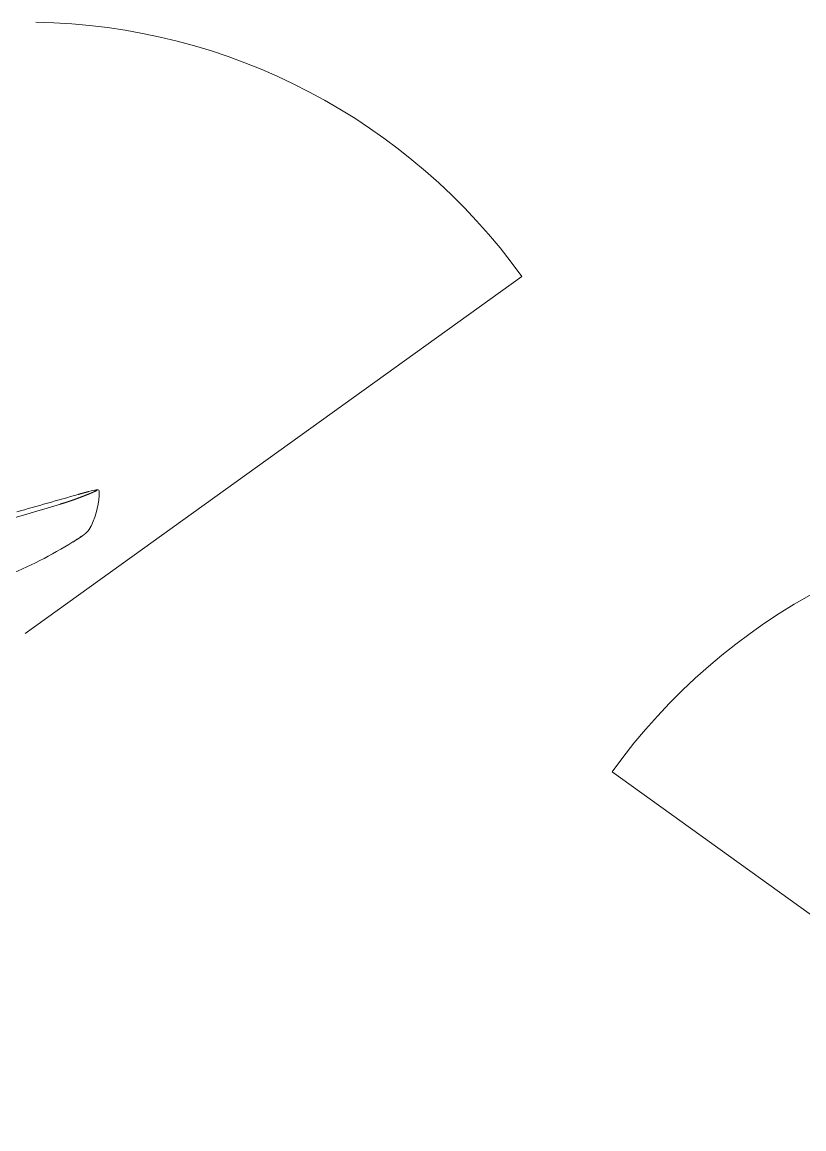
# Model space of a CAD drawing. Extents: x -1417 to 34975, y -245 to 8298.
# Drawn here: x 3942 to 4082.3, y 540.7 to 739.5 of the extents above; entities that cross this region are included whole.
import ezdxf

# ---------------------------------------------------------------- set-up
doc = ezdxf.new("R2010")
doc.units = 0
doc.layers.get('0').update_dxf_attribs({"color": 9, "lineweight": 9})
doc.layers.add('04', color=9, linetype='Continuous', lineweight=9)

# ---------------------------------------------------------------- blocks, each defined once
blk = doc.blocks.new('p-crafter extra uzun')
blk.add_line((92.18, -106.96), (181.37, -171.06))
at = {"extrusion": (0, 0, -1)}
blk.add_arc((-92.18, -106.96), 109.84, 215.7081, 269.024, dxfattribs=at)
blk = doc.blocks.new('p-araba-polo')
blk.add_line((1.2557, 0.8419), (1.8967, 1.7338))
at = {"flags": 128}
blk.add_lwpolyline([(1.5137, 0.9707), (1.5136, 0.9695), (1.5134, 0.9681)], dxfattribs=at)
at = {"extrusion": (0, 0, -1)}
blk.add_arc((-1.2557, 0.8419), 1.0984, 125.7081, 179.024, dxfattribs=at)
for points, degree in [([(1.4499, 0.9609), (1.4693, 0.9696), (1.4905, 0.9751), (1.5118, 0.9747)], 3), ([(1.5119, 0.9747), (1.5141, 0.9734), (1.5135, 0.972), (1.5137, 0.9707)], 3), ([(1.4496, 0.9605), (1.4386, 0.9555), (1.4345, 0.9495), (1.4302, 0.9441), (1.4257, 0.9363), (1.4202, 0.9276)], 5), ([(1.45, 0.961), (1.4499, 0.9609), (1.4497, 0.9608), (1.4496, 0.9605)], 3), ([(1.4496, 0.9605), (1.4497, 0.9607), (1.4498, 0.9608), (1.4498, 0.9609), (1.4499, 0.9609), (1.45, 0.961)], 5), ([(1.5119, 0.9689), (1.5104, 0.9659), (1.5088, 0.9621), (1.5069, 0.9577), (1.505, 0.9529), (1.5031, 0.948), (1.5011, 0.9429), (1.4991, 0.9376)], 7), ([(1.5108, 0.9561), (1.5101, 0.9537), (1.5094, 0.9511), (1.5087, 0.9484), (1.5079, 0.9456), (1.5071, 0.9428), (1.5063, 0.9399), (1.5054, 0.9369)], 7), ([(1.5134, 0.9681), (1.5131, 0.9657), (1.5123, 0.9616), (1.5108, 0.9563)], 3), ([(1.5119, 0.9689), (1.5119, 0.9689), (1.5119, 0.9689), (1.512, 0.9689), (1.512, 0.9689), (1.512, 0.9689)], 5), ([(1.512, 0.9689), (1.512, 0.9689), (1.512, 0.9689), (1.512, 0.9689), (1.5119, 0.9689), (1.5119, 0.9689), (1.5119, 0.9689), (1.5119, 0.9689)], 7), ([(1.5126, 0.9702), (1.5125, 0.97), (1.5124, 0.9698), (1.5123, 0.9697), (1.5122, 0.9695), (1.5121, 0.9693), (1.5121, 0.9691), (1.512, 0.9689)], 7), ([(1.512, 0.9689), (1.5121, 0.9691), (1.5121, 0.9693), (1.5122, 0.9695), (1.5123, 0.9697), (1.5124, 0.9699), (1.5125, 0.97), (1.5126, 0.9702)], 7), ([(1.5126, 0.9702), (1.5129, 0.9708), (1.5132, 0.9712), (1.5134, 0.9714), (1.5136, 0.9714), (1.5137, 0.9712), (1.5137, 0.9707), (1.5136, 0.97)], 7), ([(1.4295, 0.9406), (1.4295, 0.9407), (1.4296, 0.9408), (1.4297, 0.9409)], 3), ([(1.4296, 0.9409), (1.4296, 0.9408), (1.4295, 0.9407), (1.4295, 0.9406)], 3), ([(1.5054, 0.937), (1.4952, 0.9003), (1.4846, 0.8634), (1.474, 0.8265)], 3), ([(1.4882, 0.9052), (1.4901, 0.9113), (1.4914, 0.9158), (1.4931, 0.9211), (1.495, 0.9267), (1.4964, 0.9304), (1.4978, 0.9343), (1.4991, 0.9376)], 7), ([(1.4991, 0.9376), (1.499, 0.9372), (1.4986, 0.9368), (1.4981, 0.9366)], 3), ([(1.4984, 0.9396), (1.4984, 0.9396), (1.4984, 0.9396), (1.4984, 0.9396), (1.4984, 0.9396), (1.4984, 0.9396)], 5), ([(1.4988, 0.937), (1.4989, 0.9372), (1.499, 0.9374), (1.4991, 0.9376)], 3), ([(1.5054, 0.9369), (1.5055, 0.937), (1.5053, 0.9371), (1.5048, 0.9369)], 3), ([(1.3581, 0.8058), (1.3759, 0.8479), (1.3959, 0.8891), (1.4202, 0.9276)], 3), ([(1.4202, 0.9276), (1.4202, 0.9277), (1.4203, 0.9277), (1.4203, 0.9278)], 3), ([(1.4203, 0.9278), (1.4203, 0.9278), (1.4202, 0.9277), (1.4202, 0.9277), (1.4202, 0.9277), (1.4202, 0.9276)], 5), ([(1.4882, 0.9052), (1.4785, 0.8731), (1.4689, 0.8405), (1.4597, 0.8079)], 3), ([(1.4882, 0.9052), (1.4882, 0.9052), (1.4882, 0.9052), (1.4882, 0.9052)], 3), ([(1.4882, 0.9052), (1.4882, 0.9052), (1.4882, 0.9052), (1.4882, 0.9052)], 3)]:
    blk.add_open_spline(points, degree=degree)
for points, knots in [([(1.4494, 0.9597), (1.4494, 0.9597), (1.4494, 0.9597), (1.4494, 0.9597), (1.4494, 0.9597), (1.4494, 0.9597), (1.4494, 0.9597)], [0, 0, 0, 0, 1, 1, 1, 1.000001, 1.000001, 1.000001, 1.000001]), ([(1.4495, 0.9602), (1.4495, 0.9602), (1.4495, 0.9602), (1.4495, 0.9602), (1.4495, 0.9602), (1.4495, 0.9602), (1.4495, 0.9602)], [0, 0, 0, 0, 1, 1, 1, 1, 1, 1, 1]), ([(1.4495, 0.9599), (1.4495, 0.9599), (1.4495, 0.9599), (1.4495, 0.9599), (1.4495, 0.9599), (1.4495, 0.9599), (1.4495, 0.9599)], [0, 0, 0, 0, 1, 1, 1, 1.000001, 1.000001, 1.000001, 1.000001]), ([(1.4495, 0.9599), (1.4495, 0.9599), (1.4495, 0.9599), (1.4495, 0.9599), (1.4495, 0.9599), (1.4495, 0.9599), (1.4495, 0.9599)], [0, 0, 0, 0, 1, 1, 1, 1.000001, 1.000001, 1.000001, 1.000001]), ([(1.4495, 0.9603), (1.4495, 0.9603), (1.4495, 0.9603), (1.4495, 0.9603), (1.4495, 0.9603), (1.4495, 0.9603), (1.4495, 0.9603)], [0, 0, 0, 0, 1, 1, 1, 1, 1, 1, 1]), ([(1.4497, 0.9607), (1.4497, 0.9607), (1.4497, 0.9607), (1.4497, 0.9607), (1.4497, 0.9607), (1.4497, 0.9607), (1.4497, 0.9607)], [0, 0, 0, 0, 1, 1, 1, 1.000001, 1.000001, 1.000001, 1.000001])]:
    blk.add_open_spline(points, degree=3, knots=knots)

msp = doc.modelspace()

# ---------------------------------------------------------------- block references
at = {"layer": '04', "rotation": 180}
msp.add_blockref('p-crafter extra uzun', (4229.27, 433.78), dxfattribs=at)
at = {"layer": '04', "xscale": -100, "yscale": 100, "zscale": 100, "rotation": 270}
msp.add_blockref('p-araba-polo', (3858.34, 504.14), dxfattribs=at)

doc.saveas('drawing.dxf')
